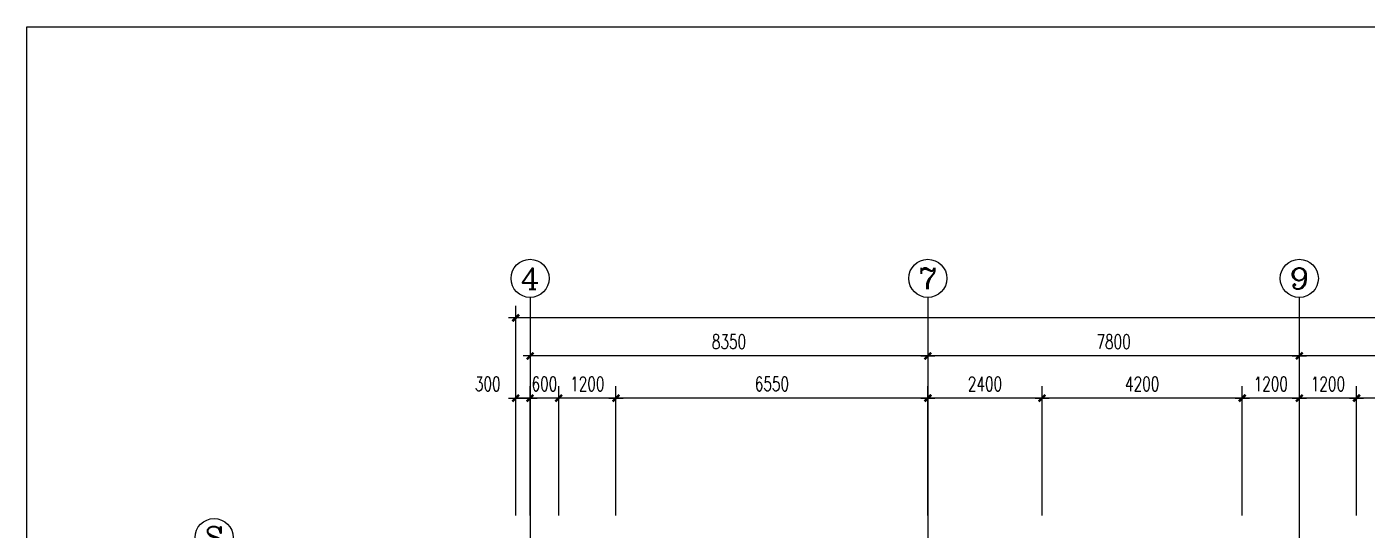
# Model space of a CAD drawing. Extents: x 816818 to 2098601, y 59070 to 390605.
# Drawn here: x 978483 to 1006625, y 115996 to 126565 of the extents above; entities that cross this region are included whole.
import ezdxf
from ezdxf.enums import TextEntityAlignment as Align

# ---------------------------------------------------------------- set-up
doc = ezdxf.new("R2010")
doc.units = 0
doc.header["$LTSCALE"] = 1000
doc.header["$MEASUREMENT"] = 0
doc.linetypes.add('DOTE', pattern=[2.42, 2, -0.2, 0.02, -0.2])
doc.layers.get('0').update_dxf_attribs({"linetype": 'CONTINUOUS'})
doc.layers.get('DEFPOINTS').update_dxf_attribs({"linetype": 'CONTINUOUS'})
for name, color, linetype in [('AXIS', 3, 'CONTINUOUS'), ('AXIS_TEXT', 7, 'CONTINUOUS'), ('DOTE', 1, 'DOTE'), ('MCB', 30, 'CONTINUOUS')]:
    doc.layers.add(name, color=color, linetype=linetype)
doc.styles.add('COMPLEX', font='COMPLEX')
doc.styles.add('DIM_FONT', font='SIMPLEX.shx', dxfattribs={"width": 0.7})
doc.dimstyles.new('AXIS', dxfattribs={"dimtxt": 300, "dimasz": 1, "dimexe": 250, "dimexo": 300, "dimgap": 150, "dimtad": 1, "dimdec": 0, "dimzin": 0, "dimdsep": 46, "dimtxsty": 'DIM_FONT', "dimblk": '_DIMX', "dimcen": 2.5, "dimse1": 1, "dimse2": 1, "dimclrt": 7, "dimadec": 0, "dimazin": 0, "dimtfac": 1, "dimtdec": 0, "dimtix": 1, "dimtmove": 2, "dimatfit": 3, "dimldrblk": '_DIMX', "dimfxl": 1, "dimarcsym": 0})
doc.dimstyles.new('DIMN', dxfattribs={"dimtxt": 300, "dimasz": 1, "dimexe": 250, "dimexo": 300, "dimgap": 150, "dimtad": 1, "dimdec": 0, "dimzin": 0, "dimdsep": 46, "dimtxsty": 'DIM_FONT', "dimblk": '_DIMX', "dimcen": 2.5, "dimclrt": 7, "dimadec": 0, "dimazin": 0, "dimtfac": 1, "dimtdec": 0, "dimtix": 1, "dimtmove": 2, "dimatfit": 3, "dimldrblk": '_DIMX', "dimfxl": 1, "dimarcsym": 0})

# ---------------------------------------------------------------- blocks, each defined once
blk = doc.blocks.new('_AXISO')
blk.add_circle((0, 0), 0.5)
at = {"layer": 'AXIS_TEXT', "style": 'COMPLEX', "width": 1.041667}
blk.add_attdef('A', text='', height=0.56, dxfattribs=at).set_placement((-0.25, -0.28), (0.25, -0.28), align=Align.FIT)
blk = doc.blocks.new('_DIMX')
blk.add_line((-150, 0), (150, 0))
at = {"const_width": 50}
blk.add_lwpolyline([(-70, -70), (70, 70)], dxfattribs=at)
blk = doc.blocks.new('*D1475')
at = {"layer": 'AXIS', "color": 0, "lineweight": -2}
blk.add_line((1013000, 119654), (1005202, 119654), dxfattribs=at)
at = {"layer": 'DEFPOINTS', "color": 0}
for p in [(1005201, 119654), (1005201, 116179), (1013001, 116179)]:
    blk.add_point(p, dxfattribs=at)
at = {"layer": 'AXIS', "color": 0, "lineweight": -2, "rotation": 180}
blk.add_blockref('_DIMX', (1005201, 119654), dxfattribs=at)
at = {"layer": 'AXIS', "color": 0, "lineweight": -2}
blk.add_blockref('_DIMX', (1013001, 119654), dxfattribs=at)
at = {"layer": 'AXIS', "color": 7, "insert": (1009101, 119954), "char_height": 300, "attachment_point": 5, "style": 'DIM_FONT'}
blk.add_mtext('7800', dxfattribs=at)
blk = doc.blocks.new('*D1476')
at = {"layer": 'AXIS', "color": 0, "lineweight": -2}
blk.add_line((1005200, 119654), (997402, 119654), dxfattribs=at)
at = {"layer": 'DEFPOINTS', "color": 0}
for p in [(997401, 119654), (997401, 116179), (1005201, 116179)]:
    blk.add_point(p, dxfattribs=at)
at = {"layer": 'AXIS', "color": 0, "lineweight": -2, "rotation": 180}
blk.add_blockref('_DIMX', (997401, 119654), dxfattribs=at)
at = {"layer": 'AXIS', "color": 0, "lineweight": -2}
blk.add_blockref('_DIMX', (1005201, 119654), dxfattribs=at)
at = {"layer": 'AXIS', "color": 7, "insert": (1001301, 119954), "char_height": 300, "attachment_point": 5, "style": 'DIM_FONT'}
blk.add_mtext('7800', dxfattribs=at)
blk = doc.blocks.new('*D1477')
at = {"layer": 'AXIS', "color": 0, "lineweight": -2}
blk.add_line((997400, 119654), (989052, 119654), dxfattribs=at)
at = {"layer": 'DEFPOINTS', "color": 0}
for p in [(989051, 119654), (989051, 116179), (997401, 116179)]:
    blk.add_point(p, dxfattribs=at)
at = {"layer": 'AXIS', "color": 0, "lineweight": -2, "rotation": 180}
blk.add_blockref('_DIMX', (989051, 119654), dxfattribs=at)
at = {"layer": 'AXIS', "color": 0, "lineweight": -2}
blk.add_blockref('_DIMX', (997401, 119654), dxfattribs=at)
at = {"layer": 'AXIS', "color": 7, "insert": (993226, 119954), "char_height": 300, "attachment_point": 5, "style": 'DIM_FONT'}
blk.add_mtext('8350', dxfattribs=at)
blk = doc.blocks.new('*D1478')
at = {"layer": 'AXIS', "color": 0, "lineweight": -2}
for p, q in [((988750, 116479), (988750, 120704)), ((1085249, 120454), (988751, 120454)), ((1085250, 116479), (1085250, 120704))]:
    blk.add_line(p, q, dxfattribs=at)
at = {"layer": 'DEFPOINTS', "color": 0}
for p in [(988750, 120454), (988750, 116179), (1085250, 116179)]:
    blk.add_point(p, dxfattribs=at)
at = {"layer": 'AXIS', "color": 0, "lineweight": -2, "rotation": 180}
blk.add_blockref('_DIMX', (988750, 120454), dxfattribs=at)
at = {"layer": 'AXIS', "color": 0, "lineweight": -2}
blk.add_blockref('_DIMX', (1085250, 120454), dxfattribs=at)
at = {"layer": 'AXIS', "color": 7, "insert": (1037000, 120754), "char_height": 300, "attachment_point": 5, "style": 'DIM_FONT'}
blk.add_mtext('96500', dxfattribs=at)
blk = doc.blocks.new('*D1488')
at = {"layer": 'AXIS', "color": 0, "lineweight": -2}
for p, q in [((1006401, 116302), (1006401, 119018)), ((1010600, 118768), (1006402, 118768)), ((1010601, 116302), (1010601, 119018))]:
    blk.add_line(p, q, dxfattribs=at)
at = {"layer": 'DEFPOINTS', "color": 0}
for p in [(1006401, 118768), (1006401, 116002), (1010601, 116002)]:
    blk.add_point(p, dxfattribs=at)
at = {"layer": 'AXIS', "color": 0, "lineweight": -2, "rotation": 180}
blk.add_blockref('_DIMX', (1006401, 118768), dxfattribs=at)
at = {"layer": 'AXIS', "color": 0, "lineweight": -2}
blk.add_blockref('_DIMX', (1010601, 118768), dxfattribs=at)
at = {"layer": 'AXIS', "color": 7, "insert": (1008501, 119068), "char_height": 300, "attachment_point": 5, "style": 'DIM_FONT'}
blk.add_mtext('4200', dxfattribs=at)
blk = doc.blocks.new('*D1489')
at = {"layer": 'AXIS', "color": 0, "lineweight": -2}
for p, q in [((1005201, 116302), (1005201, 119018)), ((1006400, 118768), (1005202, 118768)), ((1006401, 116302), (1006401, 119018))]:
    blk.add_line(p, q, dxfattribs=at)
at = {"layer": 'DEFPOINTS', "color": 0}
for p in [(1005201, 118768), (1005201, 116002), (1006401, 116002)]:
    blk.add_point(p, dxfattribs=at)
at = {"layer": 'AXIS', "color": 0, "lineweight": -2, "rotation": 180}
blk.add_blockref('_DIMX', (1005201, 118768), dxfattribs=at)
at = {"layer": 'AXIS', "color": 0, "lineweight": -2}
blk.add_blockref('_DIMX', (1006401, 118768), dxfattribs=at)
at = {"layer": 'AXIS', "color": 7, "insert": (1005801, 119068), "char_height": 300, "attachment_point": 5, "style": 'DIM_FONT'}
blk.add_mtext('1200', dxfattribs=at)
blk = doc.blocks.new('*D1490')
at = {"layer": 'AXIS', "color": 0, "lineweight": -2}
for p, q in [((1004001, 116302), (1004001, 119018)), ((1005200, 118768), (1004002, 118768)), ((1005201, 116302), (1005201, 119018))]:
    blk.add_line(p, q, dxfattribs=at)
at = {"layer": 'DEFPOINTS', "color": 0}
for p in [(1004001, 118768), (1004001, 116002), (1005201, 116002)]:
    blk.add_point(p, dxfattribs=at)
at = {"layer": 'AXIS', "color": 0, "lineweight": -2, "rotation": 180}
blk.add_blockref('_DIMX', (1004001, 118768), dxfattribs=at)
at = {"layer": 'AXIS', "color": 0, "lineweight": -2}
blk.add_blockref('_DIMX', (1005201, 118768), dxfattribs=at)
at = {"layer": 'AXIS', "color": 7, "insert": (1004601, 119068), "char_height": 300, "attachment_point": 5, "style": 'DIM_FONT'}
blk.add_mtext('1200', dxfattribs=at)
blk = doc.blocks.new('*D1491')
at = {"layer": 'AXIS', "color": 0, "lineweight": -2}
for p, q in [((999801, 116302), (999801, 119018)), ((1004000, 118768), (999802, 118768)), ((1004001, 116302), (1004001, 119018))]:
    blk.add_line(p, q, dxfattribs=at)
at = {"layer": 'DEFPOINTS', "color": 0}
for p in [(999801, 118768), (999801, 116002), (1004001, 116002)]:
    blk.add_point(p, dxfattribs=at)
at = {"layer": 'AXIS', "color": 0, "lineweight": -2, "rotation": 180}
blk.add_blockref('_DIMX', (999801, 118768), dxfattribs=at)
at = {"layer": 'AXIS', "color": 0, "lineweight": -2}
blk.add_blockref('_DIMX', (1004001, 118768), dxfattribs=at)
at = {"layer": 'AXIS', "color": 7, "insert": (1001901, 119068), "char_height": 300, "attachment_point": 5, "style": 'DIM_FONT'}
blk.add_mtext('4200', dxfattribs=at)
blk = doc.blocks.new('*D1492')
at = {"layer": 'AXIS', "color": 0, "lineweight": -2}
for p, q in [((990851, 116302), (990851, 119018)), ((997400, 118768), (990852, 118768)), ((997401, 116302), (997401, 119018))]:
    blk.add_line(p, q, dxfattribs=at)
at = {"layer": 'DEFPOINTS', "color": 0}
for p in [(990851, 118768), (990851, 116002), (997401, 116002)]:
    blk.add_point(p, dxfattribs=at)
at = {"layer": 'AXIS', "color": 0, "lineweight": -2, "rotation": 180}
blk.add_blockref('_DIMX', (990851, 118768), dxfattribs=at)
at = {"layer": 'AXIS', "color": 0, "lineweight": -2}
blk.add_blockref('_DIMX', (997401, 118768), dxfattribs=at)
at = {"layer": 'AXIS', "color": 7, "insert": (994126, 119068), "char_height": 300, "attachment_point": 5, "style": 'DIM_FONT'}
blk.add_mtext('6550', dxfattribs=at)
blk = doc.blocks.new('*D1493')
at = {"layer": 'AXIS', "color": 0, "lineweight": -2}
for p, q in [((989651, 116302), (989651, 119018)), ((990850, 118768), (989652, 118768)), ((990851, 116302), (990851, 119018))]:
    blk.add_line(p, q, dxfattribs=at)
at = {"layer": 'DEFPOINTS', "color": 0}
for p in [(989651, 118768), (989651, 116002), (990851, 116002)]:
    blk.add_point(p, dxfattribs=at)
at = {"layer": 'AXIS', "color": 0, "lineweight": -2, "rotation": 180}
blk.add_blockref('_DIMX', (989651, 118768), dxfattribs=at)
at = {"layer": 'AXIS', "color": 0, "lineweight": -2}
blk.add_blockref('_DIMX', (990851, 118768), dxfattribs=at)
at = {"layer": 'AXIS', "color": 7, "insert": (990251, 119068), "char_height": 300, "attachment_point": 5, "style": 'DIM_FONT'}
blk.add_mtext('1200', dxfattribs=at)
blk = doc.blocks.new('*D1494')
at = {"layer": 'AXIS', "color": 0, "lineweight": -2}
for p, q in [((988749, 118768), (988748, 118768)), ((988750, 116302), (988750, 119018)), ((989050, 118768), (988750, 118768)), ((989050, 116302), (989050, 119018)), ((989051, 118768), (989052, 118768))]:
    blk.add_line(p, q, dxfattribs=at)
at = {"layer": 'DEFPOINTS', "color": 0}
for p in [(988750, 118768), (988750, 116002), (989050, 116002)]:
    blk.add_point(p, dxfattribs=at)
at = {"layer": 'AXIS', "color": 0, "lineweight": -2}
blk.add_blockref('_DIMX', (988750, 118768), dxfattribs=at)
at = {"layer": 'AXIS', "color": 0, "lineweight": -2, "rotation": 180}
blk.add_blockref('_DIMX', (989050, 118768), dxfattribs=at)
at = {"layer": 'AXIS', "color": 7, "insert": (988161, 119068), "char_height": 300, "attachment_point": 5, "style": 'DIM_FONT'}
blk.add_mtext('300', dxfattribs=at)
blk = doc.blocks.new('*D1496')
at = {"layer": 'AXIS', "color": 0, "lineweight": -2}
for p, q in [((997401, 116302), (997401, 119018)), ((999800, 118768), (997402, 118768)), ((999801, 116302), (999801, 119018))]:
    blk.add_line(p, q, dxfattribs=at)
at = {"layer": 'DEFPOINTS', "color": 0}
for p in [(997401, 118768), (997401, 116002), (999801, 116002)]:
    blk.add_point(p, dxfattribs=at)
at = {"layer": 'AXIS', "color": 0, "lineweight": -2, "rotation": 180}
blk.add_blockref('_DIMX', (997401, 118768), dxfattribs=at)
at = {"layer": 'AXIS', "color": 0, "lineweight": -2}
blk.add_blockref('_DIMX', (999801, 118768), dxfattribs=at)
at = {"layer": 'AXIS', "color": 7, "insert": (998601, 119068), "char_height": 300, "attachment_point": 5, "style": 'DIM_FONT'}
blk.add_mtext('2400', dxfattribs=at)
blk = doc.blocks.new('*D1519')
at = {"layer": 'AXIS', "color": 0, "lineweight": -2}
for p, q in [((989049, 118768), (989048, 118768)), ((989050, 116302), (989050, 119018)), ((989650, 118768), (989050, 118768)), ((989650, 116302), (989650, 119018)), ((989651, 118768), (989652, 118768))]:
    blk.add_line(p, q, dxfattribs=at)
at = {"layer": 'DEFPOINTS', "color": 0}
for p in [(989050, 118768), (989050, 116002), (989650, 116002)]:
    blk.add_point(p, dxfattribs=at)
at = {"layer": 'AXIS', "color": 0, "lineweight": -2}
blk.add_blockref('_DIMX', (989050, 118768), dxfattribs=at)
at = {"layer": 'AXIS', "color": 0, "lineweight": -2, "rotation": 180}
blk.add_blockref('_DIMX', (989650, 118768), dxfattribs=at)
at = {"layer": 'AXIS', "color": 7, "insert": (989350, 119068), "char_height": 300, "attachment_point": 5, "style": 'DIM_FONT'}
blk.add_mtext('600', dxfattribs=at)

msp = doc.modelspace()

# ---------------------------------------------------------------- linework, layer by layer
at = {"layer": 'AXIS'}
for p, q in [((989050.2, 120882.9), (989050.2, 116179.4)), ((989050.5, 120882.9), (989050.5, 116179.4)), ((997400.5, 120882.9), (997400.5, 116179.4)), ((1005200.5, 120882.9), (1005200.5, 116179.4))]:
    msp.add_line(p, q, dxfattribs=at)
at = {"layer": 'DOTE'}
for p, q in [((989050.4, 118712.5), (989050.4, 96064.8)), ((997400.4, 118712.5), (997400.4, 104539.4)), ((1005200.4, 118712.5), (1005200.4, 104539.4))]:
    msp.add_line(p, q, dxfattribs=at)
at = {"layer": 'MCB'}
msp.add_lwpolyline([(978483, 126564.9), (1095252.8, 126564.9), (1095252.8, 80042.1), (978483, 80042.1)], close=True, dxfattribs=at)

# ---------------------------------------------------------------- block references
at = {"layer": 'AXIS'}
ref = msp.add_blockref('_AXISO', (989050.2, 121282.9), dxfattribs=dict(at, xscale=800, yscale=800, zscale=800))
ref.add_attrib('A', '4', dxfattribs={"layer": 'AXIS_TEXT', "height": 448, "style": 'COMPLEX', "width": 1.171875}).set_placement((988850.2, 121058.9), (989250.2, 121058.9), align=Align.FIT)
ref = msp.add_blockref('_AXISO', (997400.5, 121282.9), dxfattribs=dict(at, xscale=800, yscale=800, zscale=800))
ref.add_attrib('A', '7', dxfattribs={"layer": 'AXIS_TEXT', "height": 448, "style": 'COMPLEX', "width": 1.339286}).set_placement((997200.5, 121058.9), (997600.5, 121058.9), align=Align.FIT)
ref = msp.add_blockref('_AXISO', (1005200.5, 121282.9), dxfattribs=dict(at, xscale=800, yscale=800, zscale=800))
ref.add_attrib('A', '9', dxfattribs={"layer": 'AXIS_TEXT', "height": 448, "style": 'COMPLEX', "width": 1.339286}).set_placement((1005000.5, 121058.9), (1005400.5, 121058.9), align=Align.FIT)
ref = msp.add_blockref('_AXISO', (982415.8, 115839.4), dxfattribs=dict(at, xscale=800, yscale=800, zscale=800))
ref.add_attrib('A', 'S', dxfattribs={"layer": 'AXIS_TEXT', "height": 448, "style": 'COMPLEX', "width": 1.339286}).set_placement((982215.8, 115615.4), (982615.8, 115615.4), align=Align.FIT)

# ---------------------------------------------------------------- dimensions: what is measured, and where the dimension line sits
for p1, p2, distance, picture, middle in [((1085250.4, 116179.4), (988750.4, 116179.4), -4274.4, '*D1478', (1037000.4, 120753.8)), ((989650.3, 116002.2), (989050.3, 116002.2), -2765.6, '*D1519', (989350.3, 119067.7)), ((990850.5, 116002.2), (989650.5, 116002.2), -2765.6, '*D1493', (990250.5, 119067.7)), ((997400.5, 116002.2), (990850.5, 116002.2), -2765.6, '*D1492', (994125.5, 119067.7)), ((999800.5, 116002.2), (997400.5, 116002.2), -2765.6, '*D1496', (998600.5, 119067.7)), ((1004000.5, 116002.2), (999800.5, 116002.2), -2765.6, '*D1491', (1001900.5, 119067.7)), ((1005200.5, 116002.2), (1004000.5, 116002.2), -2765.6, '*D1490', (1004600.5, 119067.7)), ((1006400.5, 116002.2), (1005200.5, 116002.2), -2765.6, '*D1489', (1005800.5, 119067.7)), ((1010600.5, 116002.2), (1006400.5, 116002.2), -2765.6, '*D1488', (1008500.5, 119067.7))]:
    dim = msp.add_aligned_dim(p1=p1, p2=p2, distance=distance, dimstyle='DIMN', dxfattribs=at)
    dim.commit()
    dim.dimension.update_dxf_attribs({"geometry": picture, "text_midpoint": middle})
for base, p1, p2, picture, middle in [((989050.5, 119653.8), (997400.5, 116179.4), (989050.5, 116179.4), '*D1477', (993225.5, 119953.8)), ((997400.5, 119653.8), (1005200.5, 116179.4), (997400.5, 116179.4), '*D1476', (1001300.5, 119953.8)), ((1005200.5, 119653.8), (1013000.5, 116179.4), (1005200.5, 116179.4), '*D1475', (1009100.5, 119953.8))]:
    dim = msp.add_linear_dim(base=base, p1=p1, p2=p2, dimstyle='AXIS', dxfattribs=at)
    dim.commit()
    dim.dimension.update_dxf_attribs({"geometry": picture, "text_midpoint": middle})
dim = msp.add_linear_dim(base=(988750.4, 118767.7), p1=(989050.2, 116002.2), p2=(988750.4, 116002.2), angle=180, dimstyle='DIMN', dxfattribs=at)
dim.commit()
dim.dimension.update_dxf_attribs({"geometry": '*D1494', "text_midpoint": (988160.8, 119067.7), "dimtype": 161})

doc.saveas('drawing.dxf')
